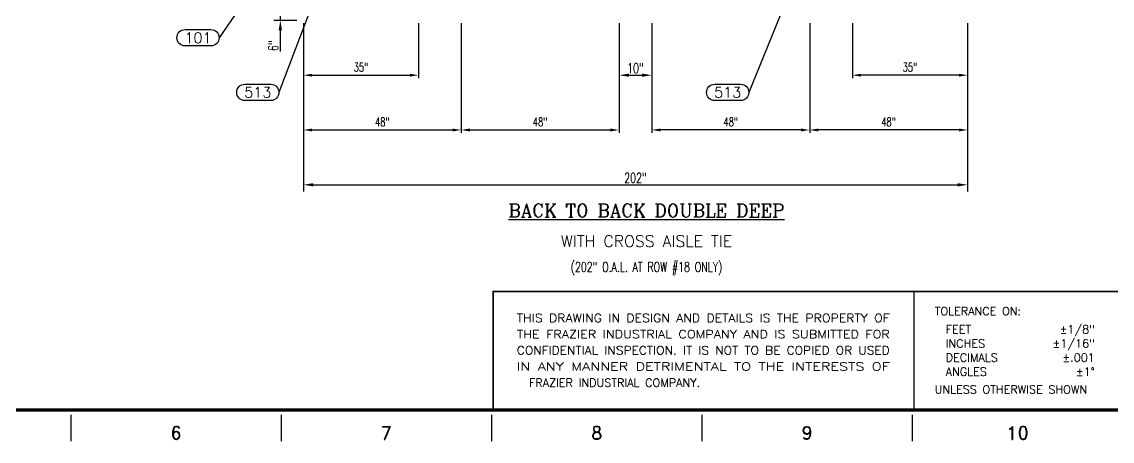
# Model space of a CAD drawing. Extents: x -185 to 859, y -145 to 549.
# Drawn here: x 130.4 to 462.1, y -128 to -0.4 of the extents above; entities that cross this region are included whole.
import ezdxf
from ezdxf.enums import TextEntityAlignment as Align

# ---------------------------------------------------------------- set-up
doc = ezdxf.new("R2010")
doc.units = 0
doc.header["$LTSCALE"] = 8
doc.header["$MEASUREMENT"] = 0
doc.linetypes.add('HIDDEN2', pattern=[0.1875, 0.125, -0.0625])
doc.layers.get('DEFPOINTS').update_dxf_attribs({"linetype": 'CONTINUOUS'})
for name, color, linetype in [('BORD', 15, 'CONTINUOUS'), ('FDIM', 2, 'CONTINUOUS'), ('RACKLOAD', 254, 'HIDDEN2'), ('TEXTL', 3, 'CONTINUOUS')]:
    doc.layers.add(name, color=color, linetype=linetype)
doc.styles.add('2thirds', font='romans.shx', dxfattribs={"width": 0.7})
doc.styles.add('COMPLEX', font='complex')
doc.styles.add('DCMARCH', font='stylu.ttf', dxfattribs={"width": 0.75, "oblique": 15})
doc.styles.add('ROMAND', font='ROMAND')
doc.styles.add('SIMPLEX', font='SIMPLEX')
doc.dimstyles.new('2TFR32', dxfattribs={"dimscale": 28, "dimtxt": 0.0938, "dimasz": 0.09375, "dimexe": 0.03125, "dimexo": 0.03125, "dimgap": 0.03125, "dimtad": 1, "dimdec": 5, "dimzin": 1, "dimdsep": 46, "dimlunit": 5, "dimtxsty": '2thirds', "dimcen": 0.09375, "dimclrd": 256, "dimclre": 256, "dimclrt": 256, "dimadec": 0, "dimazin": 0, "dimtfac": 0.75, "dimtdec": 4, "dimtofl": 0, "dimtmove": 0, "dimatfit": 0, "dimfxl": 0, "dimfrac": 2, "dimtolj": 1, "dimtzin": 0, "dimarcsym": 0})
doc.dimstyles.new('2tfrac16', dxfattribs={"dimscale": 32, "dimtxt": 0.0938, "dimasz": 0.0938, "dimexe": 0.0625, "dimexo": 0.0625, "dimgap": 0.01, "dimtad": 1, "dimdec": 4, "dimzin": 1, "dimdsep": 46, "dimlunit": 5, "dimtxsty": '2thirds', "dimcen": 0.09, "dimclrd": 256, "dimclre": 256, "dimclrt": 256, "dimadec": 0, "dimazin": 0, "dimtfac": 0.75, "dimtdec": 4, "dimtmove": 0, "dimatfit": 0, "dimfxl": 0, "dimfrac": 2, "dimtolj": 1, "dimtzin": 0, "dimarcsym": 0})

# ---------------------------------------------------------------- blocks, each defined once
blk = doc.blocks.new('sbord_d')
at = {"layer": 'BORD'}
for p, q in [((10, -0.062), (10, -0.312)), ((12, -0.062), (12, -0.312)), ((14, -0.062), (14, -0.312)), ((16, -0.062), (16, -0.312)), ((18, -0.062), (18, -0.312))]:
    blk.add_line(p, q, dxfattribs=at)
at = {"layer": 'BORD', "const_width": 0.0313}
blk.add_lwpolyline([(-0.016, -0.016), (32.016, -0.016), (32.016, 20.016), (-0.016, 20.016)], close=True, dxfattribs=at)
at = {"layer": 'BORD', "const_width": 0.0156}
for points in [[(18.016, 1.109), (14.016, 1.109), (14.016, -0.016)], [(20.016, 1.109), (18.016, 1.109), (18.016, -0.016)]]:
    blk.add_lwpolyline(points, dxfattribs=at)
at = {"layer": 'BORD', "style": 'SIMPLEX'}
for s, height, p in [('TOLERANCE ON:', 0.07812, (18.213, 0.884)), ('FEET', 0.0781, (18.317, 0.711)), ('INCHES', 0.0781, (18.317, 0.577)), ('DECIMALS', 0.0781, (18.317, 0.443)), ('ANGLES', 0.0781, (18.317, 0.309)), ('UNLESS OTHERWISE SHOWN', 0.07812, (18.212, 0.14))]:
    blk.add_text(s, height=height, dxfattribs=at).set_placement(p)
for s, width, p, p2 in [('THIS DRAWING IN DESIGN AND DETAILS IS THE PROPERTY OF', 0.958828, (14.24, 0.819), (17.786, 0.819)), ('THE FRAZIER INDUSTRIAL COMPANY AND IS SUBMITTED FOR', 0.982552, (14.24, 0.665), (17.786, 0.665)), ('CONFIDENTIAL INSPECTION. IT IS NOT TO BE COPIED OR USED', 0.947391, (14.24, 0.512), (17.786, 0.512)), ('IN ANY MANNER DETRIMENTAL TO THE INTERESTS OF', 1.101821, (14.24, 0.358), (17.786, 0.358))]:
    blk.add_text(s, height=0.07812, dxfattribs=dict(at, width=width)).set_placement(p, p2, align=Align.FIT)
for s, p in [('%%p1/8"', (19.735, 0.711)), ('%%p1/16"', (19.735, 0.577)), ('%%p.001', (19.735, 0.443)), ('%%p1%%d', (19.735, 0.309))]:
    blk.add_text(s, height=0.0781, dxfattribs=at).set_placement(p, align=Align.RIGHT)
blk.add_text('FRAZIER INDUSTRIAL COMPANY.', height=0.07812, dxfattribs=at).set_placement((15.169, 0.204), align=Align.CENTER)
at = {"layer": 'BORD', "style": 'ROMAND'}
for s, p in [('6', (11, -0.234)), ('7', (13, -0.234)), ('8', (15, -0.234)), ('9', (17, -0.234)), ('10', (19, -0.234))]:
    blk.add_text(s, height=0.125, dxfattribs=at).set_placement(p, align=Align.MIDDLE)
at = {"layer": 'TEXTL', "flags": 8}
for tag, height, style, p in [('TITLE1', 0.156, 'SIMPLEX', (30.266, 2.776)), ('TITLE2', 0.156, 'SIMPLEX', (30.266, 2.443)), ('CHK', 0.0938, 'SIMPLEX', (29.828, 0.883)), ('APP', 0.0938, 'SIMPLEX', (30.703, 0.883)), ('JOB#', 0.125, 'ROMAND', (30.12, 0.133)), ('SHT', 0.125, 'ROMAND', (31.193, 0.133)), ('REV', 0.125, 'ROMAND', (31.789, 0.133))]:
    blk.add_attdef(tag, text='', height=height, dxfattribs=dict(at, style=style)).set_placement(p, align=Align.MIDDLE)
at = {"layer": 'TEXTL', "style": 'SIMPLEX', "flags": 8}
for tag, height, p in [('CUSTOMER', 0.156, (30.266, 1.697)), ('LOCATION', 0.125, (30.266, 1.364)), ('REVC', 0.0781, (20.259, 0.945)), ('CCHK', 0.0781, (27.255, 0.943)), ('REVB', 0.0781, (20.259, 0.695)), ('BCHK', 0.0781, (27.255, 0.683)), ('REVA', 0.0781, (20.259, 0.445)), ('ACHK', 0.0781, (27.255, 0.443))]:
    blk.add_attdef(tag, text='', height=height, dxfattribs=at).set_placement(p, align=Align.CENTER)
at = {"layer": 'TEXTL', "flags": 8}
for tag, p, height, style in [('REVCDESC', (20.625, 0.943), 0.0781, 'SIMPLEX'), ('REVBDESC', (20.625, 0.683), 0.0781, 'SIMPLEX'), ('REVADESC', (20.625, 0.443), 0.0781, 'SIMPLEX'), ('DWG#', (30.055, -0.566), 0.0938, 'ROMAND')]:
    blk.add_attdef(tag, p, '', height=height, dxfattribs=dict(at, style=style))
at = {"layer": 'TEXTL', "style": 'DCMARCH', "oblique": 15, "width": 0.75, "flags": 8}
for tag, p in [('CBY', (26.755, 0.943)), ('BBY', (26.755, 0.683)), ('ABY', (26.755, 0.443))]:
    blk.add_attdef(tag, text='', height=0.0781, dxfattribs=at).set_placement(p, align=Align.CENTER)
at = {"layer": 'TEXTL', "style": 'SIMPLEX', "flags": 8}
for tag, height, width, p, p2 in [('CAPP', 0.0781, 1.292308, (27.588, 0.944), (27.963, 0.944)), ('CDT', 0.0781, 1.866, (28.071, 0.943), (28.46, 0.943)), ('SCALE', 0.0938, 1.702732, (31.234, 0.837), (31.941, 0.837)), ('BAPP', 0.0781, 1.292308, (27.588, 0.683), (27.963, 0.683)), ('BDT', 0.0781, 1.866, (28.071, 0.683), (28.46, 0.683)), ('AAPP', 0.0781, 1.275949, (27.588, 0.443), (27.963, 0.443)), ('ADT', 0.0781, 1.833263, (28.071, 0.443), (28.46, 0.443)), ('DATE', 0.0938, 2.134634, (28.609, 0.462), (29.315, 0.462)), ('CHKDT', 0.0938, 1.555556, (29.484, 0.462), (30.172, 0.462)), ('APPDT', 0.0938, 1.555556, (30.359, 0.462), (31.047, 0.462)), ('PLOT#', 0.0938, 8.555556, (31.234, 0.462), (31.922, 0.462))]:
    blk.add_attdef(tag, text='', height=height, dxfattribs=dict(at, width=width)).set_placement(p, p2, align=Align.FIT)
at = {"layer": 'TEXTL', "style": 'DCMARCH', "oblique": 15, "width": 0.75, "flags": 8}
blk.add_attdef('DRBY', (28.593, 0.821), '', height=0.125, dxfattribs=at)
blk = doc.blocks.new('*D41')
at = {"layer": 'DEFPOINTS', "color": 0}
for p in [(383.09, 0), (418.09, 0), (383.09, -16.67)]:
    blk.add_point(p, dxfattribs=at)
at = {"layer": 'FDIM', "lineweight": -2}
for p, q in [((383.09, -0.88), (383.09, -17.54)), ((418.09, -0.88), (418.09, -17.54)), ((415.47, -16.67), (385.72, -16.67))]:
    blk.add_line(p, q, dxfattribs=at)
at = {"layer": 'FDIM'}
for points in [[(385.72, -16.23), (385.72, -17.1), (383.09, -16.67)], [(415.47, -16.23), (415.47, -17.1), (418.09, -16.67)]]:
    blk.add_solid(points, dxfattribs=at)
at = {"layer": 'FDIM', "insert": (400.59, -14.23), "char_height": 2.626, "attachment_point": 5, "style": '2thirds'}
blk.add_mtext('\\A1;35"', dxfattribs=at)
blk = doc.blocks.new('*D42')
at = {"layer": 'DEFPOINTS', "color": 0}
for p in [(370.09, 0), (418.09, 0), (370.09, -33.33)]:
    blk.add_point(p, dxfattribs=at)
at = {"layer": 'FDIM', "lineweight": -2}
for p, q in [((370.09, -0.88), (370.09, -34.21)), ((418.09, -0.88), (418.09, -34.21)), ((415.47, -33.33), (372.72, -33.33))]:
    blk.add_line(p, q, dxfattribs=at)
at = {"layer": 'FDIM'}
for points in [[(372.72, -32.89), (372.72, -33.77), (370.09, -33.33)], [(415.47, -32.89), (415.47, -33.77), (418.09, -33.33)]]:
    blk.add_solid(points, dxfattribs=at)
at = {"layer": 'FDIM', "insert": (394.09, -30.89), "char_height": 2.626, "attachment_point": 5, "style": '2thirds'}
blk.add_mtext('\\A1;48"', dxfattribs=at)
blk = doc.blocks.new('*D43')
at = {"layer": 'DEFPOINTS', "color": 0}
for p in [(322.09, 0), (370.09, 0), (322.09, -33.33)]:
    blk.add_point(p, dxfattribs=at)
at = {"layer": 'FDIM', "lineweight": -2}
for p, q in [((322.09, -0.88), (322.09, -34.21)), ((370.09, -0.88), (370.09, -34.21)), ((367.47, -33.33), (324.72, -33.33))]:
    blk.add_line(p, q, dxfattribs=at)
at = {"layer": 'FDIM'}
for points in [[(324.72, -32.89), (324.72, -33.77), (322.09, -33.33)], [(367.47, -32.89), (367.47, -33.77), (370.09, -33.33)]]:
    blk.add_solid(points, dxfattribs=at)
at = {"layer": 'FDIM', "insert": (346.09, -30.89), "char_height": 2.626, "attachment_point": 5, "style": '2thirds'}
blk.add_mtext('\\A1;48"', dxfattribs=at)
blk = doc.blocks.new('*D45')
at = {"layer": 'DEFPOINTS', "color": 0}
for p in [(216.09, 0), (251.09, 0), (251.09, -16.67)]:
    blk.add_point(p, dxfattribs=at)
at = {"layer": 'FDIM', "lineweight": -2}
for p, q in [((216.09, -0.88), (216.09, -17.54)), ((251.09, -0.88), (251.09, -17.54)), ((218.72, -16.67), (248.47, -16.67))]:
    blk.add_line(p, q, dxfattribs=at)
at = {"layer": 'FDIM'}
for points in [[(218.72, -16.23), (218.72, -17.1), (216.09, -16.67)], [(248.47, -16.23), (248.47, -17.1), (251.09, -16.67)]]:
    blk.add_solid(points, dxfattribs=at)
at = {"layer": 'FDIM', "insert": (233.59, -14.23), "char_height": 2.626, "attachment_point": 5, "style": '2thirds'}
blk.add_mtext('\\A1;35"', dxfattribs=at)
blk = doc.blocks.new('*D46')
at = {"layer": 'DEFPOINTS', "color": 0}
for p in [(216.09, 0), (264.09, 0), (264.09, -33.33)]:
    blk.add_point(p, dxfattribs=at)
at = {"layer": 'FDIM', "lineweight": -2}
for p, q in [((216.09, -0.88), (216.09, -34.21)), ((264.09, -0.88), (264.09, -34.21)), ((218.72, -33.33), (261.47, -33.33))]:
    blk.add_line(p, q, dxfattribs=at)
at = {"layer": 'FDIM'}
for points in [[(218.72, -32.89), (218.72, -33.77), (216.09, -33.33)], [(261.47, -32.89), (261.47, -33.77), (264.09, -33.33)]]:
    blk.add_solid(points, dxfattribs=at)
at = {"layer": 'FDIM', "insert": (240.09, -30.89), "char_height": 2.626, "attachment_point": 5, "style": '2thirds'}
blk.add_mtext('\\A1;48"', dxfattribs=at)
blk = doc.blocks.new('*D47')
at = {"layer": 'DEFPOINTS', "color": 0}
for p in [(264.09, 0), (312.09, 0), (312.09, -33.33)]:
    blk.add_point(p, dxfattribs=at)
at = {"layer": 'FDIM', "lineweight": -2}
for p, q in [((264.09, -0.88), (264.09, -34.21)), ((312.09, -0.88), (312.09, -34.21)), ((266.72, -33.33), (309.47, -33.33))]:
    blk.add_line(p, q, dxfattribs=at)
at = {"layer": 'FDIM'}
for points in [[(266.72, -32.89), (266.72, -33.77), (264.09, -33.33)], [(309.47, -32.89), (309.47, -33.77), (312.09, -33.33)]]:
    blk.add_solid(points, dxfattribs=at)
at = {"layer": 'FDIM', "insert": (288.09, -30.89), "char_height": 2.626, "attachment_point": 5, "style": '2thirds'}
blk.add_mtext('\\A1;48"', dxfattribs=at)
blk = doc.blocks.new('*D107')
at = {"layer": 'DEFPOINTS', "color": 0}
for p in [(216.09, -0.88), (418.09, -0.88), (418.09, -50)]:
    blk.add_point(p, dxfattribs=at)
at = {"layer": 'FDIM', "lineweight": -2}
for p, q in [((216.09, -2.88), (216.09, -52)), ((418.09, -2.88), (418.09, -52)), ((219.1, -50), (415.09, -50))]:
    blk.add_line(p, q, dxfattribs=at)
at = {"layer": 'FDIM'}
for points in [[(219.1, -49.5), (219.1, -50.5), (216.09, -50)], [(415.09, -49.5), (415.09, -50.5), (418.09, -50)]]:
    blk.add_solid(points, dxfattribs=at)
at = {"layer": 'FDIM', "insert": (317.09, -47.89), "char_height": 3.002, "attachment_point": 5, "style": '2thirds'}
blk.add_mtext('\\A1;202"', dxfattribs=at)
blk = doc.blocks.new('*D108')
at = {"layer": 'DEFPOINTS', "color": 0}
for p in [(312.09, -0.88), (322.09, -0.88), (322.09, -16.67)]:
    blk.add_point(p, dxfattribs=at)
at = {"layer": 'FDIM', "lineweight": -2}
for p, q in [((312.09, -2.88), (312.09, -18.67)), ((322.09, -2.88), (322.09, -18.67)), ((315.1, -16.67), (319.09, -16.67))]:
    blk.add_line(p, q, dxfattribs=at)
at = {"layer": 'FDIM'}
for points in [[(315.1, -16.17), (315.1, -17.17), (312.09, -16.67)], [(319.09, -16.17), (319.09, -17.17), (322.09, -16.67)]]:
    blk.add_solid(points, dxfattribs=at)
at = {"layer": 'FDIM', "insert": (317.09, -14.56), "char_height": 3.002, "attachment_point": 5, "style": '2thirds'}
blk.add_mtext('\\A1;10"', dxfattribs=at)
blk = doc.blocks.new('*D117')
at = {"layer": 'DEFPOINTS', "color": 0}
for p in [(216.09, 6), (209.06, 0), (216.09, 0)]:
    blk.add_point(p, dxfattribs=at)
at = {"layer": 'FDIM', "lineweight": -2}
for p, q in [((209.06, 9), (209.06, 12)), ((214.09, 6), (207.06, 6)), ((209.06, 6), (209.06, 0)), ((214.09, 0), (207.06, 0)), ((209.06, -3), (209.06, -9.44))]:
    blk.add_line(p, q, dxfattribs=at)
at = {"layer": 'FDIM'}
for points in [[(208.56, 9), (209.56, 9), (209.06, 6)], [(208.56, -3), (209.56, -3), (209.06, 0)]]:
    blk.add_solid(points, dxfattribs=at)
at = {"layer": 'FDIM', "insert": (206.95, -7.72), "char_height": 3.002, "attachment_point": 5, "rotation": 90, "style": '2thirds'}
blk.add_mtext('\\A1;6"', dxfattribs=at)

msp = doc.modelspace()

# ---------------------------------------------------------------- linework, layer by layer
at = {"layer": 'FDIM'}
for points in [[(180.069948, -7.781481, -1), (180.069948, -2.797882), (187.946944, -2.797882, -1), (187.946944, -7.781481)], [(198.269878, -24.384792, -1), (198.269878, -19.401192), (206.146874, -19.401192, -1), (206.146874, -24.384792)], [(341.213227, -24.384792, -1), (341.213227, -19.401192), (349.090222, -19.401192, -1), (349.090222, -24.384792)]]:
    msp.add_lwpolyline(points, format="xyb", close=True, dxfattribs=at)

# ---------------------------------------------------------------- block references
at = {"layer": 'RACKLOAD', "xscale": 32, "yscale": 32, "zscale": 32}
msp.add_blockref('sbord_d', (-174.682123, -117.964984), dxfattribs=at)

# ---------------------------------------------------------------- texts
at = {"layer": 'FDIM', "style": 'SIMPLEX'}
for s, p in [('101', (184.008446, -5.289682)), ('513', (202.208376, -21.892992)), ('513', (345.151724, -21.892992))]:
    msp.add_text(s, height=3.2, dxfattribs=at).set_placement(p, align=Align.MIDDLE)
at = {"layer": 'FDIM', "style": 'COMPLEX'}
for s, height, p in [('%%uBACK TO BACK DOUBLE DEEP', 4, (320.46248, -59.796167)), ('WITH CROSS AISLE TIE', 3.5, (320.46248, -68.894885))]:
    msp.add_text(s, height=height, dxfattribs=at).set_placement(p, align=Align.CENTER)
at = {"layer": 'FDIM', "style": '2thirds', "width": 0.7}
msp.add_text('(202" O.A.L. AT ROW #18 ONLY)', height=3, dxfattribs=at).set_placement((320.46248, -76.480018), align=Align.CENTER)

# ---------------------------------------------------------------- dimensions: what is measured, and where the dimension line sits
at = {"layer": 'FDIM'}
dim = msp.add_linear_dim(base=(209.059228, -0.000284), p1=(216.09464, 5.999716), p2=(216.09464, -0.000284), angle=90, dimstyle='2tfrac16', override={"dimpost": '"'}, dxfattribs=at)
dim.commit()
dim.dimension.update_dxf_attribs({"geometry": '*D117', "text_midpoint": (206.952562, -7.724231)})
for base, p1, p2, dimstyle, picture, middle in [((251.09464, -16.66582), (216.09464, -0.000007), (251.09464, -0.000007), '2TFR32', '*D45', (233.59464, -14.227487)), ((264.09464, -33.33164), (216.09464, -0.000007), (264.09464, -0.000007), '2TFR32', '*D46', (240.09464, -30.893307)), ((418.09464, -49.998856), (216.09464, -0.875007), (418.09464, -0.875007), '2tfrac16', '*D107', (317.09464, -47.892189)), ((312.09464, -33.33164), (264.09464, -0.000007), (312.09464, -0.000007), '2TFR32', '*D47', (288.09464, -30.893307)), ((322.09464, -16.66582), (312.09464, -0.875007), (322.09464, -0.875007), '2tfrac16', '*D108', (317.09464, -14.559154)), ((322.09464, -33.33164), (370.09464, -0.000007), (322.09464, -0.000007), '2TFR32', '*D43', (346.09464, -30.893307)), ((370.09464, -33.33164), (418.09464, -0.000007), (370.09464, -0.000007), '2TFR32', '*D42', (394.09464, -30.893307)), ((383.09464, -16.66582), (418.09464, -0.000007), (383.09464, -0.000007), '2TFR32', '*D41', (400.59464, -14.227487))]:
    dim = msp.add_linear_dim(base=base, p1=p1, p2=p2, dimstyle=dimstyle, override={"dimpost": '"'}, dxfattribs=at)
    dim.commit()
    dim.dimension.update_dxf_attribs({"geometry": picture, "text_midpoint": middle})

# ---------------------------------------------------------------- leaders
for points in [[(216.09464, 32.085146), (190.438743, -5.289682)], [(366.96964, 15.841001), (351.582021, -21.892992)], [(219.21964, 5.999716), (208.638673, -21.892992)]]:
    msp.add_leader(points, dimstyle='2tfrac16', override={"dimgap": 0.01, "dimtad": 0}, dxfattribs=at)

doc.saveas('drawing.dxf')
